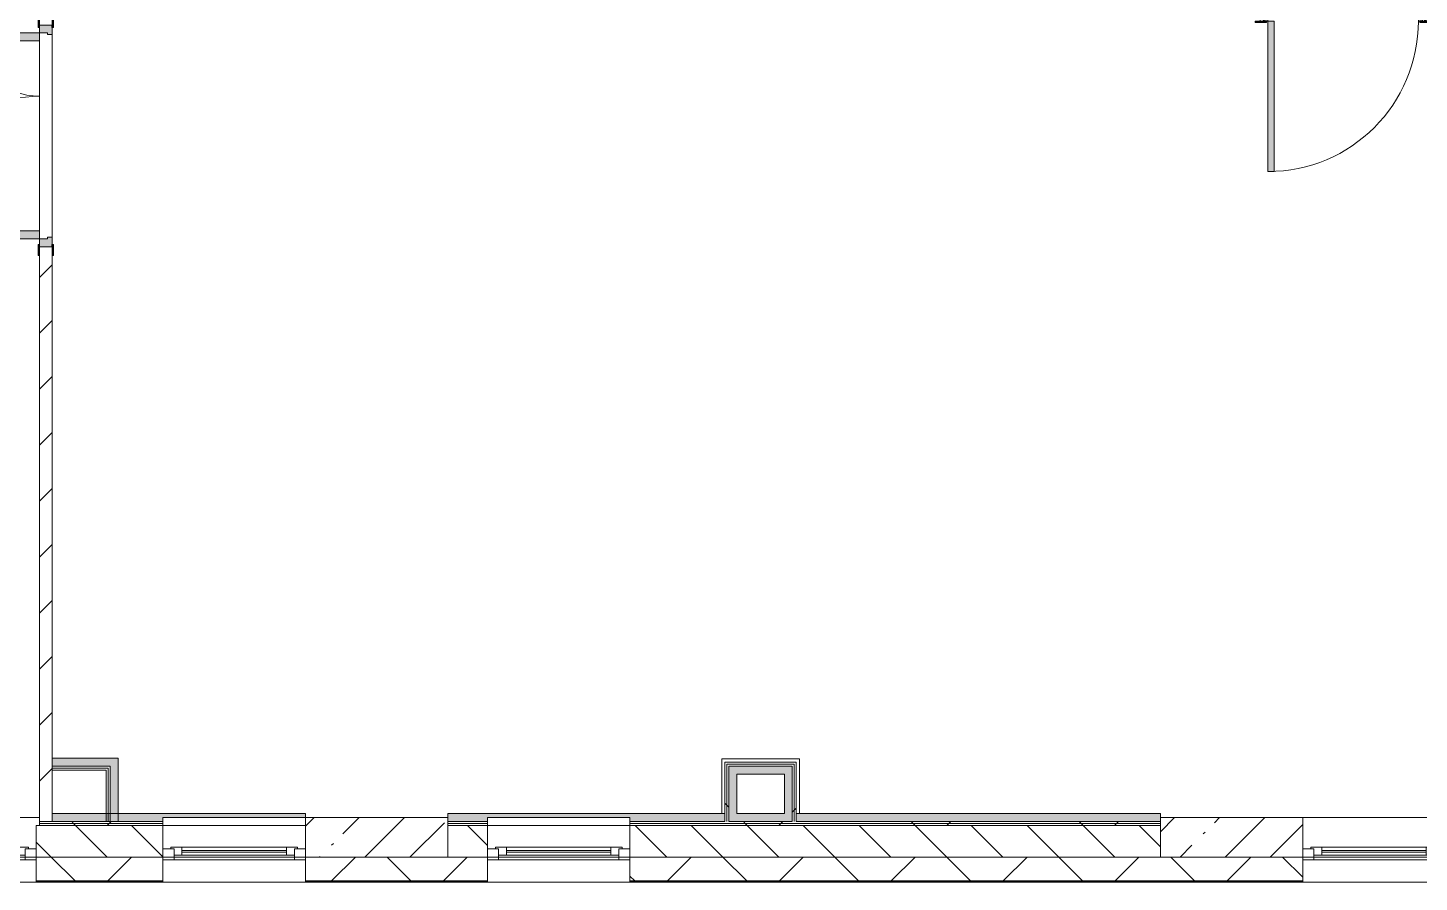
# Model space of a CAD drawing. Header units: millimetres. Extents: x -3456 to 185767, y -8553 to 29000.
# Drawn here: x 150633 to 159422, y -258 to 5138 of the extents above; entities that cross this region are included whole.
import ezdxf

# ---------------------------------------------------------------- set-up
doc = ezdxf.new("R2010")
doc.units = ezdxf.units.MM
for name, color, linetype, lineweight, true_color in [('A-DOOR-3', 7, 'Continuous', 5, 0xaaaaaa), ('A-DOOR-4', 7, 'Continuous', 5, 0xe2e2e2), ('A-DOOR-FRAM-4', 7, 'Continuous', 5, 0xe2e2e2), ('A-DOOR-FRAM-5', 7, 'Continuous', 5, 0xaaaaaa), ('A-FLOR-2', 7, 'Continuous', 5, 0xaaaaaa), ('I-WALL-1', 7, 'Continuous', 5, 0xe7e7e7), ('I-WALL-2', 7, 'Continuous', 9, 0xe7e7e7)]:
    doc.layers.add(name, color=color, linetype=linetype, lineweight=lineweight, true_color=true_color)
for name, color, linetype, lineweight in [('A-GLAZ-2', 7, 'Continuous', 5), ('A-WALL', 7, 'Continuous', 9), ('A-WALL-3', 7, 'Continuous', 5), ('I-WALL-3', 7, 'Continuous', 5), ('S-COLS-2', 7, 'Continuous', 5)]:
    doc.layers.add(name, color=color, linetype=linetype, lineweight=lineweight)
pattern_1 = [(45, (58756.86, 0), (-530.33, 530.33), []), (135, (58756.86, 0), (-530.33, -530.33), [])]

# ---------------------------------------------------------------- blocks, each defined once
blk = doc.blocks.new('120_Окно_СКБ_1Ст - 120_Окно_СКБ_1Ст 900х2500_h_ с форточкой-V141-2_6_1_птичка')
at = {"layer": 'A-GLAZ-2'}
for p, q in [((-450, -127), (-450, -57)), ((-450, -57), (-380, -57)), ((450, -57), (-450, -57)), ((-380, -57), (-380, -127)), ((380, -87), (-380, -87)), ((-380, -87), (-380, -127)), ((-330, -137), (-330, -87)), ((330, -137), (330, -87)), ((380, -127), (380, -57)), ((380, -57), (450, -57)), ((380, -127), (380, -87)), ((450, -57), (450, -127)), ((-380, -127), (-450, -127)), ((-450, -127), (-400, -127)), ((-380, -127), (-400, -127)), ((-400, -127), (-400, -137)), ((-400, -137), (400, -137)), ((400, -137), (-400, -137)), ((-330, -107), (330, -107)), ((330, -117), (-330, -117)), ((450, -127), (380, -127)), ((400, -127), (380, -127)), ((400, -127), (450, -127)), ((400, -137), (400, -127))]:
    blk.add_line(p, q, dxfattribs=at)
blk = doc.blocks.new('120_Окно_СКБ_1Ст - 120_Окно_СКБ_1Ст 900х2500_h_ с форточкой-22876038-2_6_1_птичка')
at = {"layer": 'A-GLAZ-2'}
for p, q in [((-450, -127), (-450, -57)), ((-450, -57), (-380, -57)), ((450, -57), (-450, -57)), ((-380, -57), (-380, -127)), ((380, -87), (-380, -87)), ((-380, -87), (-380, -127)), ((-330, -137), (-330, -87)), ((330, -137), (330, -87)), ((380, -127), (380, -57)), ((380, -57), (450, -57)), ((380, -127), (380, -87)), ((450, -57), (450, -127)), ((-380, -127), (-450, -127)), ((-450, -127), (-400, -127)), ((-380, -127), (-400, -127)), ((-400, -127), (-400, -137)), ((-400, -137), (400, -137)), ((400, -137), (-400, -137)), ((-330, -107), (330, -107)), ((330, -117), (-330, -117)), ((450, -127), (380, -127)), ((400, -127), (380, -127)), ((400, -127), (450, -127)), ((400, -137), (400, -127))]:
    blk.add_line(p, q, dxfattribs=at)
blk = doc.blocks.new('BSC_Колонна _Прямоугольная - 250х900-23282983-2_6_1_птичка')
at = {"layer": 'S-COLS-2'}
h = blk.add_hatch(dxfattribs=at)
h.set_pattern_fill('FP_164', color=256, style=0, pattern_type=2)
h.set_pattern_definition([(45, (-99480, -25), (-285.1231, 285.1231), []), (45, (-99194.88, -25), (-285.1231, 285.1231), [504.031, -100.806, 16.764, -84.042])])
h.paths.add_polyline_path([(450, -125), (450, 125), (-450, 125), (-450, -125)])
for p, q in [((450, 125), (-450, 125)), ((-450, 125), (-450, -125)), ((450, -125), (450, 125)), ((-450, -125), (450, -125))]:
    blk.add_line(p, q, dxfattribs=at)
blk = doc.blocks.new('110_Дверь_СКБ_1Ст_Внутренняя1 - Д-7а_л__950x2100h_Туалет-V142-2_6_1_птичка')
at = {"layer": 'A-DOOR-3'}
h = blk.add_hatch(dxfattribs=at)
h.set_pattern_fill('FP_165', color=256, style=0, pattern_type=2)
h.set_pattern_definition([(135, (1776.41, 174.685), (-14.14214, -14.14214), []), (225, (1776.41, 174.685), (14.14214, -14.14214), [])])
h.paths.add_polyline_path([(537.5, 110), (512.5, 110), (512.5, -110), (537.5, -110)])
at = {"layer": 'A-DOOR-4'}
h = blk.add_hatch(color=256, dxfattribs=at)
h.paths.add_polyline_path([(487.5, 110), (487.5, 70), (477.5, 70), (477.5, 30), (512.5, 30), (512.5, 110)])
h.paths.add_polyline_path([(-462.5, 110), (-487.5, 110), (-487.5, 30), (-452.5, 30), (-452.5, 70), (-462.5, 70)])
at = {"layer": 'A-DOOR-FRAM-4'}
for points in [[(447.5, 1060), (447.5, 110), (487.5, 110), (487.5, 1060)], [(-542.5, 118), (-542.5, 110), (-472.5, 110), (-472.5, 118)], [(567.5, 118), (497.5, 118), (497.5, 110), (567.5, 110)], [(-472.5, 30), (-487.5, 30), (-487.5, -110), (-472.5, -110)], [(512.5, 30), (497.5, 30), (497.5, -110), (512.5, -110)], [(-542.5, -110), (-542.5, -118), (-472.5, -118), (-472.5, -110)], [(567.5, -110), (497.5, -110), (497.5, -118), (567.5, -118)]]:
    blk.add_hatch(color=256, dxfattribs=at).paths.add_polyline_path(points)
at = {"layer": 'A-DOOR-FRAM-5'}
h = blk.add_hatch(dxfattribs=at)
h.set_pattern_fill('FP_166', color=256, style=0, pattern_type=2)
h.set_pattern_definition([(45, (-346.384, 174.685), (-14.1421, 14.1421), []), (135, (-346.384, 174.685), (-14.1421, -14.1421), [])])
h.paths.add_polyline_path([(-487.5, 110), (-512.5, 110), (-512.5, -110), (-487.5, -110)])
at = {"layer": 'A-DOOR-3'}
for p, q in [((487.5, 1060), (447.5, 1060)), ((447.5, 1060), (447.5, 110)), ((487.5, 110), (487.5, 1060)), ((447.5, 110), (487.5, 110))]:
    blk.add_line(p, q, dxfattribs=at)
blk.add_arc((487.5, 110), 950, 90, 180, dxfattribs=at)
at = {"layer": 'A-DOOR-FRAM-5'}
for p, q in [((-472.5, 118), (-542.5, 118)), ((-542.5, 118), (-542.5, 110)), ((-542.5, 110), (-472.5, 110)), ((-487.5, 110), (-512.5, 110)), ((-512.5, 110), (-512.5, -110)), ((-462.5, 110), (-487.5, 110)), ((-487.5, 110), (-487.5, 30)), ((-487.5, -110), (-487.5, 110)), ((-472.5, 110), (-487.5, 110)), ((-487.5, 110), (-487.5, 109)), ((-487.5, 109), (-472.5, 109)), ((-472.5, 110), (-472.5, 118)), ((-472.5, 109), (-472.5, 110)), ((-462.5, 70), (-462.5, 110)), ((487.5, 110), (487.5, 70)), ((512.5, 110), (487.5, 110)), ((567.5, 118), (497.5, 118)), ((497.5, 118), (497.5, 110)), ((512.5, 110), (497.5, 110)), ((497.5, 110), (497.5, 109)), ((497.5, 110), (567.5, 110)), ((497.5, 109), (512.5, 109)), ((512.5, 30), (512.5, 110)), ((537.5, 110), (512.5, 110)), ((512.5, 110), (512.5, -110)), ((512.5, 109), (512.5, 110)), ((537.5, -110), (537.5, 110)), ((567.5, 110), (567.5, 118)), ((-487.5, 30), (-452.5, 30)), ((-472.5, 30), (-487.5, 30)), ((-487.5, 30), (-487.5, -110)), ((-472.5, -110), (-472.5, 30)), ((-452.5, 70), (-462.5, 70)), ((-452.5, 30), (-452.5, 70)), ((487.5, 70), (477.5, 70)), ((477.5, 70), (477.5, 30)), ((477.5, 30), (512.5, 30)), ((512.5, 30), (497.5, 30)), ((497.5, 30), (497.5, -110)), ((512.5, -110), (512.5, 30)), ((-472.5, -110), (-542.5, -110)), ((-542.5, -110), (-542.5, -118)), ((-542.5, -118), (-472.5, -118)), ((-512.5, -110), (-487.5, -110)), ((-487.5, -110), (-472.5, -110)), ((-472.5, -118), (-472.5, -110)), ((497.5, -110), (512.5, -110)), ((567.5, -110), (497.5, -110)), ((497.5, -110), (497.5, -118)), ((497.5, -118), (567.5, -118)), ((512.5, -110), (537.5, -110)), ((567.5, -118), (567.5, -110))]:
    blk.add_line(p, q, dxfattribs=at)
blk = doc.blocks.new('110_Дверь_СКБ_2Ст - Д-5_п_ Из игровой в коридор-32215844-2_6_1_птичка')
at = {"layer": 'A-DOOR-4'}
for points in [[(-637.5, 40), (-587.5, 40), (-587.5, 940), (-637.5, 940)], [(612.5, 440), (612.5, 40), (662.5, 40), (662.5, 440)]]:
    blk.add_hatch(color=256, dxfattribs=at).paths.add_polyline_path(points)
h = blk.add_hatch(color=256, dxfattribs=at)
h.paths.add_polyline_path([(-687.5, 40), (-687.5, -40), (-627.5, -40), (-627.5, -10), (-637.5, -10), (-637.5, 40)])
h.paths.add_polyline_path([(652.5, -40), (712.5, -40), (712.5, 40), (662.5, 40), (662.5, -10), (652.5, -10)])
at = {"layer": 'A-DOOR-FRAM-4'}
for points in [[(-742.5, 40), (-672.5, 40), (-672.5, 48), (-742.5, 48)], [(697.5, 40), (767.5, 40), (767.5, 48), (697.5, 48)], [(-742.5, -48), (-672.5, -48), (-672.5, -40), (-742.5, -40)], [(697.5, -48), (767.5, -48), (767.5, -40), (697.5, -40)]]:
    blk.add_hatch(color=256, dxfattribs=at).paths.add_polyline_path(points)
at = {"layer": 'A-DOOR-3'}
for p, q in [((-637.5, 940), (-637.5, 40)), ((-587.5, 940), (-637.5, 940)), ((-587.5, 40), (-587.5, 940)), ((662.5, 440), (612.5, 440)), ((612.5, 440), (612.5, 40)), ((662.5, 40), (662.5, 440)), ((-637.5, 40), (-587.5, 40)), ((612.5, 40), (662.5, 40))]:
    blk.add_line(p, q, dxfattribs=at)
for centre, radius, start, end in [((-637.5, 40), 900, 0, 90), ((662.5, 40), 400, 90, 180)]:
    blk.add_arc(centre, radius, start, end, dxfattribs=at)
at = {"layer": 'A-DOOR-FRAM-5'}
for p, q in [((-672.5, 48), (-742.5, 48)), ((-742.5, 48), (-742.5, 40)), ((-742.5, 40), (-672.5, 40)), ((-637.5, 40), (-687.5, 40)), ((-687.5, 40), (-687.5, -40)), ((-672.5, 40), (-672.5, 48)), ((-637.5, -10), (-637.5, 40)), ((662.5, 40), (662.5, -10)), ((712.5, 40), (662.5, 40)), ((767.5, 48), (697.5, 48)), ((697.5, 48), (697.5, 40)), ((697.5, 40), (767.5, 40)), ((712.5, -40), (712.5, 40)), ((767.5, 40), (767.5, 48)), ((-672.5, -40), (-742.5, -40)), ((-742.5, -40), (-742.5, -48)), ((-742.5, -48), (-672.5, -48)), ((-672.5, -39), (-687.5, -39)), ((-687.5, -39), (-687.5, -40)), ((-687.5, -40), (-627.5, -40)), ((-687.5, -40), (-672.5, -40)), ((-672.5, -40), (-672.5, -39)), ((-672.5, -48), (-672.5, -40)), ((-627.5, -10), (-637.5, -10)), ((-627.5, -40), (-627.5, -10)), ((662.5, -10), (652.5, -10)), ((652.5, -10), (652.5, -40)), ((652.5, -40), (712.5, -40)), ((712.5, -39), (697.5, -39)), ((697.5, -39), (697.5, -40)), ((697.5, -40), (712.5, -40)), ((767.5, -40), (697.5, -40)), ((697.5, -40), (697.5, -48)), ((697.5, -48), (767.5, -48)), ((712.5, -40), (712.5, -39)), ((767.5, -48), (767.5, -40))]:
    blk.add_line(p, q, dxfattribs=at)
blk = doc.blocks.new('BSC_Колонна _Прямоугольная - 250х900-V143-2_6_1_птичка')
at = {"layer": 'S-COLS-2'}
h = blk.add_hatch(dxfattribs=at)
h.set_pattern_fill('FP_167', color=256, style=0, pattern_type=2)
h.set_pattern_definition([(45, (-94080, -25), (-285.1231, 285.1231), []), (45, (-93794.88, -25), (-285.1231, 285.1231), [504.031, -100.806, 16.764, -84.042])])
h.paths.add_polyline_path([(450, -125), (450, 125), (-450, 125), (-450, -125), (309.1, -125)])
for p, q in [((450, 125), (-450, 125)), ((-450, 125), (-450, -125)), ((450, -125), (450, 125)), ((-450, -125), (450, -125))]:
    blk.add_line(p, q, dxfattribs=at)

msp = doc.modelspace()

# ---------------------------------------------------------------- hatches: boundary and pattern name
at = {"layer": 'A-WALL-3'}
h = msp.add_hatch(dxfattribs=at)
h.set_pattern_fill('FP_130', color=256, style=0, pattern_type=2)
h.set_pattern_definition([(135, (58756.86, 0), (-176.7767, -176.7767), [])])
h.paths.add_polyline_path([(180971.1, -100), (181586.9, -100), (181586.9, 100), (180786.9, 100), (180786.9, -100)])
h.paths.add_polyline_path([(174386.9, -100), (174386.9, 100), (173336.9, 100), (173336.9, -100), (173551.1, -100)])
h.paths.add_polyline_path([(177586.9, -100), (178086.9, -100), (178086.9, 100), (177586.9, 100)])
h.paths.add_polyline_path([(162536.9, -100), (163586.9, -100), (163586.9, 100), (162536.9, 100)])
h.paths.add_polyline_path([(161636.9, -100), (161636.9, 100), (161386.9, 100), (161386.9, -100), (161493.5, -100)])
h.paths.add_polyline_path([(167686.9, -100), (168986.9, -100), (168986.9, 100), (167686.9, 100)])
h.paths.add_polyline_path([(160486.9, -100), (160486.9, 100), (159586.9, 100), (159586.9, -100), (159638.5, -100)])
h.paths.add_polyline_path([(172186.9, -100), (172436.9, -100), (172436.9, 100), (172186.9, 100)])
h.paths.add_polyline_path([(150852.7, -100), (151486.9, -100), (151486.9, 100), (150686.9, 100), (150686.9, -100), (150827.2, -100)])
h.paths.add_polyline_path([(153536.9, -100), (153536.9, 100), (153286.9, 100), (153286.9, -100)])
h.paths.add_polyline_path([(154436.9, -100), (157786.9, -100), (157783.5, 100), (154436.9, 100)])
h = msp.add_hatch(dxfattribs=at)
h.set_pattern_fill('FP_120', color=256, style=0, pattern_type=2)
h.set_pattern_definition([(45, (58756.86, 0), (-353.5534, 353.5534), []), (135, (58756.86, 0), (-353.5534, -353.5534), [])])
h.paths.add_polyline_path([(177724.9, -250), (178086.9, -250), (178086.9, -100), (176686.9, -100), (176686.9, -250), (177261.1, -250)])
h.paths.add_polyline_path([(178986.9, -250), (179886.9, -250), (179886.9, -100), (178986.9, -100)])
h.paths.add_polyline_path([(183753.6, -250), (183836.9, -250), (183836.9, -100), (182486.9, -100), (182486.9, -250), (182826.1, -250)])
h.paths.add_polyline_path([(180786.9, -250), (181586.9, -250), (181586.9, -100), (180786.9, -100)])
h.paths.add_polyline_path([(165886.9, -250), (166786.9, -250), (166786.9, -100), (165886.9, -100)])
h.paths.add_polyline_path([(171286.9, -250), (172436.9, -250), (172436.9, -100), (171286.9, -100)])
h.paths.add_polyline_path([(168986.9, -250), (168986.9, -100), (167686.9, -100), (167686.9, -250), (168913.6, -250)])
h.paths.add_polyline_path([(173336.9, -250), (174386.9, -250), (174386.9, -100), (173336.9, -100)])
h.paths.add_polyline_path([(159586.9, -250), (161636.9, -250), (161636.9, -100), (159586.9, -100)])
h.paths.add_polyline_path([(157786.9, -250), (158686.9, -250), (158686.9, -100), (154436.9, -100), (154436.9, -250), (157783.5, -250)])
h.paths.add_polyline_path([(162536.9, -250), (163586.9, -250), (163586.9, -100), (162536.9, -100)])
h.paths.add_polyline_path([(151486.9, -250), (151486.9, -100), (150686.9, -100), (150686.9, -250), (151291, -250)])
h.paths.add_polyline_path([(153536.9, -250), (153536.9, -100), (152386.9, -100), (152386.9, -250), (153286.9, -250)])
h.paths.add_polyline_path([(149786.9, -250), (149786.9, -100), (147966.9, -100), (147966.9, -250), (148508.4, -250)])
at = {"layer": 'I-WALL-1'}
for points in [[(155061.9, 175), (155111.9, 175), (155111.9, 475), (155061.9, 475), (155061.9, 231.3)], [(155411.9, 425), (155461.9, 425), (155461.9, 475), (155111.9, 475), (155111.9, 425)], [(155461.9, 175), (155461.9, 425), (155411.9, 425), (155411.9, 175)]]:
    msp.add_hatch(color=256, dxfattribs=at).paths.add_polyline_path(points)
at = {"layer": 'I-WALL-2'}
for points in [[(151152.9, 475), (151202.9, 475), (151202.9, 525), (150786.9, 525), (150786.9, 475)], [(151152.9, 125), (151202.9, 125), (151202.9, 475), (151152.9, 475), (151152.9, 231.3)], [(150786.9, 125), (151486.9, 125), (151486.9, 150), (152386.9, 150), (152386.9, 175), (150786.9, 175)]]:
    msp.add_hatch(color=256, dxfattribs=at).paths.add_polyline_path(points)
h = msp.add_hatch(color=256, dxfattribs=at)
h.paths.add_polyline_path([(155001, 125), (155036.9, 125), (155036.9, 175), (153286.9, 175), (153286.9, 125), (153536.9, 125), (153536.9, 150), (154436.9, 150), (154436.9, 125), (154537.2, 125)])
h.paths.add_polyline_path([(157786.9, 125), (157783.5, 175), (155486.9, 175), (155486.9, 125), (157783.5, 125)])
h.paths.add_polyline_path([(155461.9, 125), (155461.9, 175), (155061.9, 175), (155061.9, 125)])
at = {"layer": 'I-WALL-3'}
h = msp.add_hatch(dxfattribs=at)
h.set_pattern_fill('FP_132', color=256, style=0, pattern_type=2)
h.set_pattern_definition([(45, (58756.86, 0), (-176.7767, 176.7767), [])])
h.paths.add_polyline_path([(150706.9, 125), (150786.9, 125), (150786.9, 3755), (150706.9, 3755), (150706.9, 231.3)])
h.paths.add_polyline_path([(150786.9, 5155), (150786.9, 10400), (150706.9, 10400), (150706.9, 5155), (150756.9, 5155)])
h = msp.add_hatch(dxfattribs=at)
h.set_pattern_fill('FP_224', color=256, style=0, pattern_type=2)
h.set_pattern_definition(pattern_1)
h.paths.add_polyline_path([(155036.9, 125), (155049.4, 125), (155049.4, 500), (155036.9, 500), (155036.9, 175)])
h = msp.add_hatch(dxfattribs=at)
h.set_pattern_fill('FP_224', color=256, style=0, pattern_type=2)
h.set_pattern_definition(pattern_1)
h.paths.add_polyline_path([(155049.4, 125), (155061.9, 125), (155061.9, 487.5), (155049.4, 487.5), (155049.4, 175)])
h = msp.add_hatch(dxfattribs=at)
h.set_pattern_fill('FP_224', color=256, style=0, pattern_type=2)
h.set_pattern_definition(pattern_1)
h.paths.add_polyline_path([(155461.9, 125), (155474.4, 125), (155474.4, 475), (155461.9, 475), (155461.9, 175)])
h = msp.add_hatch(dxfattribs=at)
h.set_pattern_fill('FP_224', color=256, style=0, pattern_type=2)
h.set_pattern_definition(pattern_1)
h.paths.add_polyline_path([(155474.4, 125), (155486.9, 125), (155486.9, 487.5), (155474.4, 487.5), (155474.4, 175)])
h = msp.add_hatch(dxfattribs=at)
h.set_pattern_fill('FP_224', color=256, style=0, pattern_type=2)
h.set_pattern_definition(pattern_1)
h.paths.add_polyline_path([(150827.2, 112.5), (151486.9, 112.5), (151486.9, 125), (150706.9, 125), (150706.9, 112.5), (150786.9, 112.5)])
h = msp.add_hatch(dxfattribs=at)
h.set_pattern_fill('FP_224', color=256, style=0, pattern_type=2)
h.set_pattern_definition(pattern_1)
h.paths.add_polyline_path([(150827.2, 100), (151486.9, 100), (151486.9, 112.5), (150706.9, 112.5), (150706.9, 100), (150786.9, 100)])
h = msp.add_hatch(dxfattribs=at)
h.set_pattern_fill('FP_224', color=256, style=0, pattern_type=2)
h.set_pattern_definition(pattern_1)
h.paths.add_polyline_path([(153536.9, 112.5), (153536.9, 125), (153286.9, 125), (153286.9, 112.5)])
h.paths.add_polyline_path([(157786.9, 112.5), (157783.5, 125), (154436.9, 125), (154436.9, 112.5), (157783.5, 112.5)])
h = msp.add_hatch(dxfattribs=at)
h.set_pattern_fill('FP_224', color=256, style=0, pattern_type=2)
h.set_pattern_definition(pattern_1)
h.paths.add_polyline_path([(155001, 100), (157786.9, 100), (157783.5, 112.5), (154436.9, 112.5), (154436.9, 100), (154537.2, 100)])
h.paths.add_polyline_path([(153286.9, 100), (153536.9, 100), (153536.9, 112.5), (153286.9, 112.5)])

# ---------------------------------------------------------------- linework, layer by layer
at = {"layer": 'A-FLOR-2'}
for p, q in [((155016.9, 174.2), (155016.9, 520)), ((155016.9, 520), (155506.9, 520)), ((155506.9, 520), (155506.9, 174.6))]:
    msp.add_line(p, q, dxfattribs=at)
at = {"layer": 'A-WALL'}
for p, q in [((151152.9, 475), (150786.9, 475)), ((151140.4, 462.5), (150786.9, 462.5)), ((151140.4, 125), (151140.4, 462.5)), ((151152.9, 475), (151152.9, 125)), ((155049.4, 487.5), (155049.4, 125)), ((155474.4, 487.5), (155049.4, 487.5)), ((155061.9, 475), (155061.9, 125)), ((155461.9, 475), (155061.9, 475)), ((155461.9, 125), (155461.9, 475)), ((155474.4, 125), (155474.4, 487.5)), ((150706.9, 125), (151486.9, 125)), ((150706.9, 112.5), (151486.9, 112.5)), ((150706.9, 100), (151486.9, 100)), ((150786.9, 175), (150786.9, 125)), ((153286.9, 125), (153536.9, 125)), ((153286.9, 112.5), (153536.9, 112.5)), ((153536.9, 100), (153286.9, 100)), ((154436.9, 125), (155036.9, 125)), ((154436.9, 112.5), (157786.9, 112.5)), ((157786.9, 100), (154436.9, 100)), ((155036.9, 175), (155036.9, 125)), ((155061.9, 125), (155461.9, 125)), ((155486.9, 175), (155486.9, 125)), ((155486.9, 125), (157786.9, 125)), ((150686.9, -100), (151486.9, -100)), ((151486.9, -100), (150686.9, -100)), ((153286.9, -100), (153536.9, -100)), ((153536.9, -100), (153286.9, -100)), ((154436.9, -100), (157786.9, -100)), ((157786.9, -100), (154436.9, -100)), ((150686.9, -250), (151486.9, -250)), ((150686.9, -253), (151486.9, -253)), ((152386.9, -250), (153536.9, -250)), ((152386.9, -253), (153536.9, -253)), ((154436.9, -250), (158686.9, -250)), ((154436.9, -253), (158686.9, -253))]:
    msp.add_line(p, q, dxfattribs=at)
at = {"layer": 'A-WALL-3'}
for p, q in [((150706.9, 100), (150686.9, 100)), ((150686.9, 100), (150686.9, -258)), ((151486.9, -258), (151486.9, 100)), ((153536.9, -258), (153536.9, 100)), ((154436.9, 100), (154436.9, -258)), ((149806.9, -100), (150686.9, -100)), ((151486.9, -100), (152386.9, -100)), ((152386.9, -100), (152386.9, -258)), ((153536.9, -100), (154436.9, -100)), ((158686.9, -258), (158686.9, -100)), ((158686.9, -100), (159586.9, -100)), ((147958.9, -258), (151486.9, -258)), ((151486.9, -258), (165886.9, -258))]:
    msp.add_line(p, q, dxfattribs=at)
at = {"layer": 'I-WALL-3'}
for p, q in [((150706.9, 3855), (150706.9, 5055)), ((150786.9, 5095), (150786.9, 3815)), ((150706.9, 3700), (150706.9, 100)), ((150786.9, 175), (150786.9, 3700)), ((151202.9, 525), (150786.9, 525)), ((150786.9, 450), (151127.9, 450)), ((151127.9, 450), (151127.9, 125)), ((151202.9, 125), (151202.9, 525)), ((155036.9, 500), (155036.9, 175)), ((155486.9, 500), (155036.9, 500)), ((155486.9, 175), (155486.9, 500)), ((155111.9, 175), (155111.9, 425)), ((155111.9, 425), (155411.9, 425)), ((155411.9, 425), (155411.9, 175)), ((149806.9, 150), (150706.9, 150)), ((152386.9, 175), (150786.9, 175)), ((151486.9, 100), (151486.9, 150)), ((151486.9, 150), (152386.9, 150)), ((152386.9, 100), (151486.9, 100)), ((152386.9, 150), (152386.9, 175)), ((155036.9, 175), (153286.9, 175)), ((153286.9, 175), (153286.9, 150)), ((153536.9, 100), (153536.9, 150)), ((153536.9, 150), (154436.9, 150)), ((154436.9, 100), (153536.9, 100)), ((154436.9, 150), (154436.9, 100)), ((155411.9, 175), (155111.9, 175)), ((157786.9, 175), (155486.9, 175)), ((157786.9, 150), (157786.9, 175)), ((158686.9, 150), (160346.9, 150))]:
    msp.add_line(p, q, dxfattribs=at)

# ---------------------------------------------------------------- block references
at = {"layer": 'A-DOOR-3'}
for name, p, rotation in [('110_Дверь_СКБ_1Ст_Внутренняя1 - Д-7а_л__950x2100h_Туалет-V142-2_6_1_птичка', (158954.4, 5290), 180), ('110_Дверь_СКБ_2Ст - Д-5_п_ Из игровой в коридор-32215844-2_6_1_птичка', (150746.9, 4442.5), 89.99999999999991)]:
    msp.add_blockref(name, p, dxfattribs=dict(at, rotation=rotation))
at = {"layer": 'A-GLAZ-2', "rotation": 180}
for name, p in [('120_Окно_СКБ_1Ст - 120_Окно_СКБ_1Ст 900х2500_h_ с форточкой-V141-2_6_1_птичка', (150236.9, -175)), ('120_Окно_СКБ_1Ст - 120_Окно_СКБ_1Ст 900х2500_h_ с форточкой-22876038-2_6_1_птичка', (151936.9, -175)), ('120_Окно_СКБ_1Ст - 120_Окно_СКБ_1Ст 900х2500_h_ с форточкой-22876038-2_6_1_птичка', (153986.9, -175)), ('120_Окно_СКБ_1Ст - 120_Окно_СКБ_1Ст 900х2500_h_ с форточкой-22876038-2_6_1_птичка', (159136.9, -175))]:
    msp.add_blockref(name, p, dxfattribs=at)
at = {"layer": 'S-COLS-2'}
for name, p in [('BSC_Колонна _Прямоугольная - 250х900-V143-2_6_1_птичка', (152836.9, 25)), ('BSC_Колонна _Прямоугольная - 250х900-23282983-2_6_1_птичка', (158236.9, 25))]:
    msp.add_blockref(name, p, dxfattribs=at)

doc.saveas('drawing.dxf')
